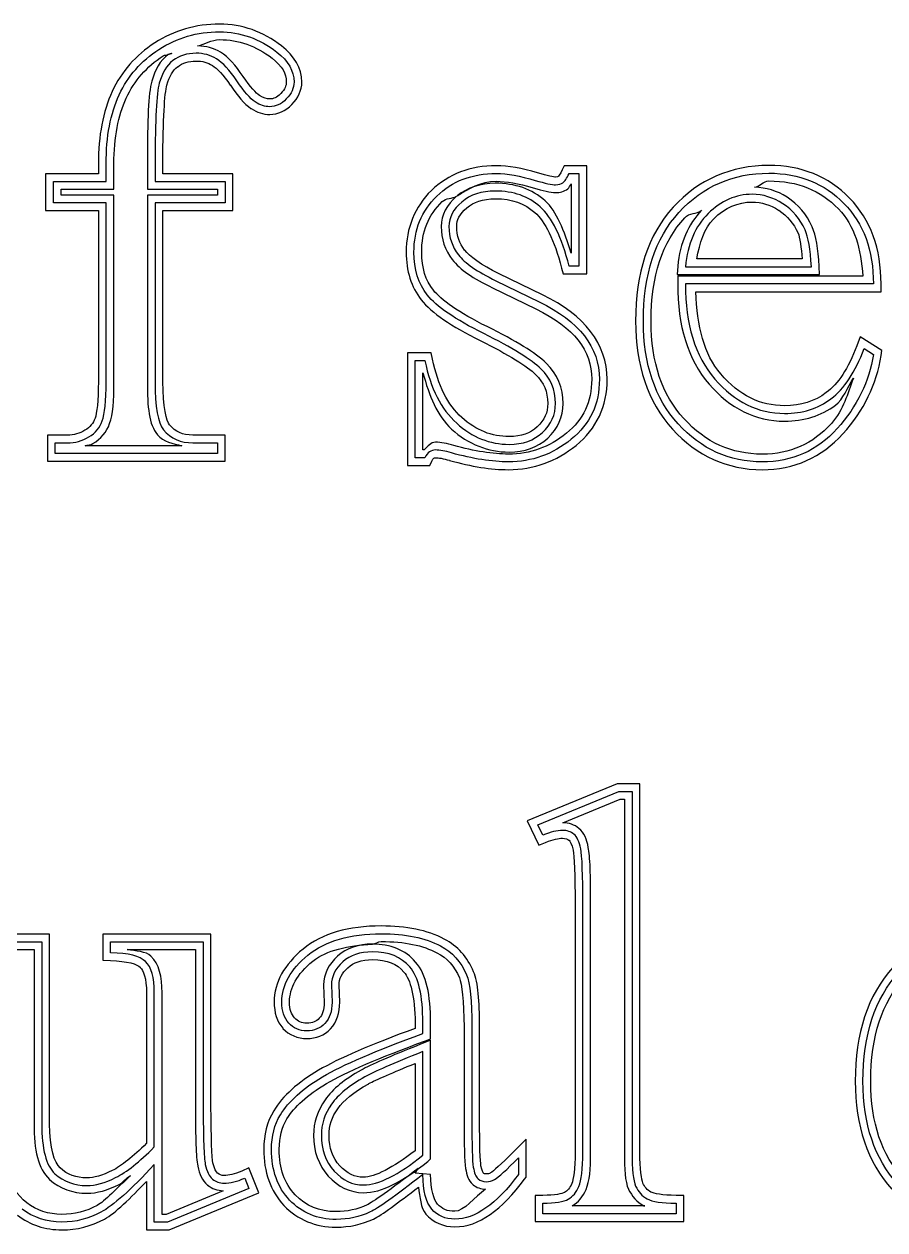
# Model space of a CAD drawing. Extents: x 35 to 204, y 106 to 197.
# Drawn here: x 73.64 to 89.13, y 121.45 to 143.13 of the extents above; entities that cross this region are included whole.
import ezdxf

# ---------------------------------------------------------------- set-up
doc = ezdxf.new("R2010")
doc.units = 0
doc.layers.add('Plast_1', color=7, linetype='CONTINUOUS')

msp = doc.modelspace()

# ---------------------------------------------------------------- linework, layer by layer
at = {"layer": 'Plast_1', "color": 7}
for points in [[(77.154473, 143.13461), (77.154297, 143.13477)], [(76.140624, 142.5625), (76.140624, 142.5645)], [(76.398432, 142.36512), (76.400432, 142.36712), (76.402432, 142.36712)], [(77.347744, 142.03701), (77.347744, 142.03501), (77.349744, 142.03501)], [(77.580028, 142.19137), (77.578028, 142.19337)], [(78.257809, 141.88672), (78.255809, 141.88672), (78.255809, 141.88472)], [(77.716932, 141.61899), (77.718932, 141.61899), (77.722832, 141.61699)], [(78.455254, 141.68925), (78.455254, 141.69125)], [(74.974609, 140.625), (74.974609, 140.44336), (74.023437, 140.44336), (74.023437, 139.78125), (74.974609, 139.78125), (74.974609, 136.70508)], [(75.114183, 136.70522), (75.114183, 139.91983), (74.16368, 139.91983), (74.16368, 140.30431), (75.114181, 140.30431), (75.114181, 140.6247)], [(75.253905, 136.70509), (75.253905, 140.0586), (74.302733, 140.0586), (74.302733, 140.16407), (75.253905, 140.16407), (75.253905, 140.625)], [(75.855463, 140.65624), (75.855463, 140.16405), (77.115228, 140.16405), (77.115228, 140.05858), (75.855463, 140.05858), (75.855463, 139.91991), (75.855463, 136.70507)], [(75.995262, 140.6567), (75.995262, 140.30427), (77.255476, 140.30427), (77.255476, 139.91979), (75.995264, 139.91983)], [(76.134763, 136.70497), (76.134763, 139.78114), (77.394528, 139.78114), (77.394528, 140.44325), (76.134763, 140.44325), (76.134763, 140.65614)], [(82.136763, 140.58762), (82.136719, 140.58789)], [(83.308638, 138.74801), (83.335978, 138.64254), (83.759807, 138.64254), (83.759807, 140.58785), (83.621135, 140.58785), (83.357463, 140.58785), (83.320353, 140.51165)], [(83.444414, 140.4485), (83.62063, 140.44848)], [(83.62063, 140.44848), (83.62063, 138.78244), (83.444414, 138.78244)], [(82.794922, 140.19141), (82.796922, 140.19141)], [(83.480516, 140.26181), (83.480516, 139.01767)], [(75.995264, 139.91983), (75.995264, 136.70522)], [(87.212891, 139.78711), (87.214891, 139.78711)], [(88.289062, 139.8125), (88.289062, 139.8105)], [(81.564544, 139.07023), (81.562544, 139.07023), (81.562544, 139.07223)], [(85.398437, 138.78511), (85.384767, 138.63276), (85.53711, 138.63276), (87.94922, 138.63276), (87.94142, 138.77925)], [(85.537651, 138.77176), (87.801765, 138.77176)], [(87.638717, 138.91211), (85.740279, 138.91211)], [(82.966888, 138.2675), (82.185638, 138.6464)], [(88.726562, 138.60151), (85.398437, 138.60151), (85.398437, 138.46284)], [(81.001953, 138.34961), (81.001953, 138.35161)], [(82.064453, 138.39453), (82.84375, 138.01563)], [(82.12546, 138.52078), (82.905084, 138.14165)], [(88.917803, 138.46204), (85.537651, 138.46204)], [(85.720746, 138.32218), (89.056684, 138.32218), (89.056684, 138.4628)], [(89.056688, 137.17574), (89.070358, 137.26554), (88.681687, 137.51358), (88.621137, 137.35147)], [(88.752266, 137.30329), (88.917803, 137.19649)], [(80.986328, 137.11129), (80.962888, 137.22457), (80.5332, 137.22457), (80.5332, 135.19918), (80.935544, 135.19918), (80.974604, 135.27538)], [(80.849226, 135.33821), (80.673009, 135.33821), (80.673009, 137.08435), (80.849226, 137.08435)], [(80.837884, 135.47852), (80.8125, 135.47852), (80.8125, 136.86133)], [(82.839844, 136.83594), (82.839844, 136.83394)], [(74.914059, 136.05078), (74.914059, 136.04878), (74.914059, 136.04678)], [(75.175775, 135.95114), (75.175775, 135.95314)], [(74.414059, 135.74403), (74.056638, 135.74403), (74.056638, 135.27333), (77.255856, 135.27333), (77.255856, 135.74403), (76.673825, 135.74403)], [(76.037103, 135.75194), (76.037103, 135.74994)], [(85.300781, 135.85352), (85.300781, 135.85152)], [(88.369141, 135.76754), (88.371141, 135.76754)], [(76.67343, 135.6052), (77.116641, 135.6052), (77.116641, 135.41296), (74.19572, 135.41296), (74.19572, 135.6052), (74.414655, 135.6052)], [(76.47851, 135.55267), (74.734369, 135.55267)], [(81.367187, 135.55859), (81.371087, 135.55659)], [(81.28906, 135.29098), (81.29106, 135.28898), (81.29306, 135.28898)], [(84.308594, 129.47656), (82.6875, 128.81055), (82.900391, 128.37305), (83.021484, 128.42185)], [(84.716857, 122.84752), (84.716857, 129.47642), (84.576232, 129.47642), (84.308594, 129.47656)], [(82.969165, 128.55116), (82.878385, 128.73806), (84.336176, 129.33613), (84.57647, 129.33617)], [(84.57647, 129.33617), (84.57647, 122.8482)], [(83.330218, 128.77325), (84.363284, 129.19727)], [(84.363284, 129.19727), (84.437504, 129.19727), (84.437504, 122.84766)], [(83.439453, 128.46085), (83.441453, 128.45885)], [(83.515673, 128.27917), (83.515673, 128.27717)], [(83.550833, 127.29085), (83.550833, 122.84749)], [(83.690051, 122.84814), (83.690051, 127.29093)], [(83.830222, 122.84747), (83.830222, 127.29083)], [(74.095749, 123.36118), (74.095749, 126.77329), (72.101562, 126.77344)], [(72.241318, 126.43657), (72.241318, 126.63415), (73.955424, 126.63415), (73.955424, 123.3608)], [(77, 123.66992), (77, 126.77344), (76.859375, 126.77344), (75.054687, 126.77344), (75.054687, 126.30078), (75.191406, 126.29678)], [(75.194279, 126.43657), (75.194279, 126.63415), (76.860325, 126.63418)], [(76.860325, 126.63418), (76.860325, 123.67054)], [(80.064506, 126.63857), (80.064453, 126.63867)], [(72.806641, 126.49414), (72.828121, 126.49414), (73.816402, 126.49414), (73.816402, 123.36133)], [(75.494141, 126.49414), (76.720703, 126.49414), (76.720703, 123.66992)], [(75.494234, 126.49394), (75.494141, 126.49414)], [(75.726562, 126.17763), (75.726562, 126.17563), (75.728562, 126.17363)], [(79.46295, 126.16802), (79.46495, 126.16802)], [(79.027438, 125.85544), (79.027438, 125.85144), (79.039158, 125.5448)], [(79.167159, 125.85456), (79.177839, 125.54484)], [(79.3165, 125.54493), (79.3165, 125.54693), (79.3067, 125.85552)], [(75.83989, 125.71464), (75.83989, 123.00957)], [(75.979243, 122.94428), (75.979243, 125.71569)], [(77.220801, 122.15801), (76.191504, 121.73223), (76.119234, 121.73223), (76.119234, 122.88653), (76.119234, 122.98613), (76.119234, 125.71464)], [(78.502005, 125.2635), (78.502005, 125.2655)], [(78.949318, 125.2616), (78.947318, 125.2616), (78.947318, 125.2596)], [(80.671981, 125.17583), (80.671981, 125.07623)], [(80.811846, 124.98415), (80.811846, 125.17639)], [(80.859466, 124.85349), (80.951266, 124.88669), (80.951266, 125.17575)], [(78.292969, 125.07813), (78.294969, 125.07813), (78.294969, 125.07613)], [(79.150438, 125.06832), (79.152438, 125.07032)], [(81.55273, 125.10156), (81.55273, 123.44141)], [(81.69293, 125.10163), (81.69293, 123.44092)], [(81.832039, 123.44145), (81.832039, 125.1016)], [(80.951172, 124.86328), (80.759766, 124.78708)], [(80.900391, 122.68552), (80.951171, 122.72852), (80.951171, 122.79492), (80.951172, 124.86328)], [(80.811846, 122.7948), (80.811846, 124.65842)], [(80.671875, 124.44531), (80.671875, 122.87695)], [(79.837891, 124.08203), (79.839891, 124.08203), (79.839891, 124.08403)], [(78.367278, 123.44719), (78.367278, 123.44919)], [(82.642684, 122.36529), (82.670024, 122.40239), (82.670024, 123.08403), (82.433696, 122.84575)], [(82.531295, 122.74676), (82.531295, 122.44772)], [(74.285202, 122.56621), (74.285202, 122.56821)], [(75.839932, 122.32031), (75.839932, 121.45313), (76.248135, 121.45313), (77.863369, 122.12109), (77.683682, 122.56836), (77.552822, 122.51176)], [(77.60791, 122.38361), (77.68267, 122.19671), (76.219539, 121.5933), (75.979244, 121.5933), (75.979244, 122.62924)], [(76.761723, 122.60352), (76.761723, 122.59952), (76.761723, 122.59752)], [(80.951264, 122.44911), (80.675873, 122.47451), (80.726653, 122.55851)], [(81.58203, 122.55859), (81.58203, 122.55659)], [(81.857429, 122.60351), (81.857429, 122.60551)], [(74.095699, 122.36133), (74.097699, 122.35933)], [(77.117275, 122.47266), (77.115275, 122.47466)], [(82.029399, 122.47661), (82.027399, 122.47661), (82.025399, 122.47461)], [(84.769587, 122.29474), (84.769587, 122.29674)], [(76.933598, 122.26158), (76.935598, 122.26158), (76.937598, 122.25958)], [(81.710936, 122.26948), (81.712936, 122.26748), (81.714936, 122.26548)], [(82.968806, 122.07403), (82.830134, 122.07403), (82.830134, 121.60333), (85.505915, 121.60333), (85.505915, 122.07403), (85.367243, 122.07403)], [(84.511724, 122.18359), (84.513724, 122.18159)], [(85.366776, 121.93503), (85.366776, 121.7428), (82.969164, 121.7428), (82.969164, 121.93503)], [(84.808739, 121.88262), (83.496239, 121.88262)], [(84.779349, 121.88862), (84.781349, 121.88862), (84.783349, 121.88662)]]:
    msp.add_lwpolyline(points, dxfattribs=at)
for points in [[(77.1542, 142.85548)], [(76.296874, 142.6094)], [(87.039105, 140.59366)], [(82.136766, 140.30868)], [(87.039076, 140.3144)], [(81.419922, 140.04111)], [(86.738326, 139.93555)], [(85.537651, 138.77176)], [(80.064461, 126.91801)], [(80.671922, 124.44536)], [(80.811846, 122.7948)], [(80.81185, 122.44772)]]:
    msp.add_lwpolyline(points, close=True, dxfattribs=at)
for points in [[(77.154297, 143.13477), (76.727747, 143.13477), (76.33435, 143.02125), (75.988281, 142.79688)], [(78.269707, 142.74203), (77.935192, 143.00051), (77.558379, 143.13461), (77.154473, 143.13461)], [(76.064682, 142.68056), (76.388635, 142.890593), (76.751748, 142.99561), (77.15402, 142.99561)], [(77.15402, 142.99561), (77.527813, 142.99561), (77.871346, 142.874573), (78.18462, 142.6325)], [(75.988281, 142.79688), (75.647439, 142.57722), (75.389987, 142.28316), (75.222656, 141.92188)], [(75.349137, 141.86355), (75.505774, 142.201743), (75.744289, 142.47408), (76.064682, 142.68056)], [(76.759669, 142.7422), (76.894087, 142.7717), (77.00708, 142.85548), (77.1542, 142.85548)], [(77.173731, 142.62892), (77.049923, 142.70482), (76.907408, 142.73741), (76.759669, 142.7422)], [(77.154297, 142.85547), (77.497975, 142.85547), (77.807577, 142.74714), (78.099609, 142.52148)], [(78.634942, 142.09359), (78.634942, 142.3411), (78.498324, 142.56465), (78.269707, 142.74203)], [(75.476561, 141.80469), (75.622504, 142.11979), (75.840681, 142.3692), (76.140624, 142.5625)], [(76.230465, 142.58788), (76.086816, 142.47925), (75.990655, 142.31211), (75.935543, 142.10741)], [(76.315657, 142.4776), (76.20174, 142.39216), (76.119861, 142.256883), (76.070022, 142.07177)], [(76.140624, 142.5645), (76.167884, 142.5822), (76.204634, 142.5735), (76.232424, 142.5899)], [(76.296875, 142.60938), (76.277255, 142.59688), (76.248925, 142.60238), (76.230465, 142.58788)], [(76.232424, 142.5899), (76.252074, 142.6013), (76.276954, 142.5989), (76.296874, 142.6094)], [(76.732169, 142.6111), (76.568412, 142.6111), (76.429575, 142.5666), (76.315657, 142.4776)], [(76.402432, 142.36712), (76.490792, 142.43612), (76.594026, 142.47063), (76.73251, 142.47063)], [(77.100621, 142.50964), (76.990264, 142.57728), (76.867446, 142.6111), (76.732169, 142.6111)], [(76.73251, 142.47063), (76.844537, 142.47063), (76.938727, 142.44493), (77.027432, 142.39053)], [(77.463734, 142.11449), (77.332017, 142.310283), (77.210979, 142.442), (77.100621, 142.50964)], [(77.578028, 142.19337), (77.441117, 142.39647), (77.313488, 142.54326), (77.173731, 142.62892)], [(78.099609, 142.52148), (78.283942, 142.37846), (78.355469, 142.24494), (78.355469, 142.09375)], [(78.18462, 142.6325), (78.391095, 142.4723), (78.494333, 142.292523), (78.494333, 142.09317)], [(76.205073, 142.03505), (76.249373, 142.1996), (76.31539, 142.30284), (76.398432, 142.36512)], [(77.027432, 142.39053), (77.107742, 142.34133), (77.221946, 142.224), (77.347744, 142.03701)], [(75.935543, 142.10741), (75.872723, 141.87752), (75.855463, 141.42008), (75.855463, 140.65624)], [(76.070022, 142.07177), (76.020182, 141.890217), (75.995262, 141.418527), (75.995262, 140.6567)], [(76.134763, 140.65614), (76.134763, 141.41492), (76.168423, 141.90153), (76.205073, 142.03505)], [(77.349744, 142.03501), (77.485883, 141.83633), (77.59762, 141.70014), (77.716932, 141.61899)], [(77.794807, 141.73536), (77.705809, 141.795893), (77.595451, 141.92227), (77.463734, 142.11449)], [(77.872997, 141.85152), (77.814667, 141.89122), (77.706318, 142.00757), (77.580028, 142.19137)], [(78.355469, 142.09375), (78.355469, 142.02795), (78.330529, 141.96306), (78.257809, 141.88672)], [(78.494333, 142.09317), (78.494333, 141.98637), (78.448054, 141.884913), (78.355496, 141.7888)], [(78.455254, 141.69125), (78.56572, 141.80596), (78.634942, 141.94649), (78.634942, 142.09359)], [(75.222656, 141.92188), (75.055272, 141.56048), (74.974609, 141.12764), (74.974609, 140.625)], [(75.114181, 140.6247), (75.114181, 141.112407), (75.1925, 141.525357), (75.349137, 141.86355)], [(75.253905, 140.625), (75.253905, 141.09777), (75.330675, 141.4897), (75.476561, 141.80469)], [(78.056591, 141.78902), (78.008571, 141.78902), (77.946661, 141.80742), (77.872997, 141.85152)], [(78.255809, 141.88472), (78.183379, 141.81312), (78.122312, 141.78902), (78.056591, 141.78902)], [(77.722832, 141.61699), (77.831026, 141.55039), (77.942605, 141.50957), (78.056817, 141.50957)], [(78.056462, 141.64996), (77.974584, 141.64996), (77.887366, 141.678427), (77.794807, 141.73536)], [(78.355496, 141.7888), (78.262938, 141.69624), (78.16326, 141.64996), (78.056462, 141.64996)], [(78.056817, 141.50957), (78.203915, 141.50957), (78.343727, 141.57777), (78.455254, 141.68925)], [(82.136719, 140.58789), (81.670116, 140.58789), (81.268768, 140.43871), (80.964844, 140.14258)], [(82.875044, 140.45871), (82.592361, 140.54311), (82.348803, 140.58762), (82.136763, 140.58762)], [(83.320353, 140.51165), (83.281443, 140.43385), (83.240953, 140.38848), (83.246133, 140.39251)], [(87.039062, 140.59375), (86.357431, 140.59375), (85.770699, 140.33934), (85.316406, 139.84375)], [(88.488324, 140.00577), (88.110714, 140.39482), (87.618132, 140.59366), (87.039105, 140.59366)], [(81.062822, 140.04265), (81.340496, 140.313203), (81.698269, 140.44848), (82.13614, 140.44848)], [(81.431688, 140.04501), (81.640557, 140.17236), (81.841371, 140.30868), (82.136766, 140.30868)], [(82.13614, 140.44848), (82.328376, 140.44848), (82.561551, 140.407543), (82.835666, 140.32567)], [(82.136719, 140.30859), (82.30915, 140.30859), (82.529376, 140.27069), (82.794922, 140.19141)], [(82.835666, 140.32567), (83.017222, 140.27227), (83.13826, 140.24557), (83.198779, 140.24557)], [(83.199263, 140.38451), (83.179773, 140.38451), (83.052574, 140.40651), (82.875044, 140.45871)], [(83.198779, 140.24557), (83.255739, 140.24557), (83.300238, 140.258037), (83.332276, 140.28297)], [(83.246133, 140.39251), (83.245717, 140.39218), (83.235863, 140.38451), (83.199263, 140.38451)], [(83.332276, 140.28297), (83.364316, 140.307903), (83.401695, 140.36308), (83.444414, 140.4485)], [(85.420173, 139.74896), (85.850924, 140.218867), (86.390254, 140.45382), (87.038161, 140.45382)], [(86.781264, 140.20112), (86.879064, 140.21372), (86.934456, 140.3144), (87.039076, 140.3144)], [(87.038161, 140.45382), (87.58639, 140.45382), (88.03672, 140.272263), (88.389153, 139.90915)], [(87.039062, 140.31445), (87.556492, 140.31445), (87.961808, 140.14967), (88.289062, 139.8125)], [(80.964844, 140.14258), (80.666128, 139.84774), (80.511719, 139.46716), (80.511719, 139.0332)], [(82.115281, 140.27353), (81.846121, 140.27353), (81.611982, 140.19583), (81.431688, 140.04501)], [(82.11478, 140.13343), (81.865585, 140.13343), (81.664449, 140.06757), (81.511372, 139.93585)], [(82.921104, 139.85041), (82.711068, 140.03909), (82.442293, 140.13343), (82.11478, 140.13343)], [(83.013719, 139.95517), (82.776867, 140.16794), (82.469583, 140.27353), (82.115281, 140.27353)], [(82.796922, 140.19141), (82.982503, 140.13681), (83.097717, 140.10551), (83.199266, 140.10551)], [(83.199266, 140.10551), (83.276576, 140.10551), (83.354356, 140.12431), (83.418016, 140.17391)], [(83.418016, 140.17391), (83.446676, 140.19621), (83.460256, 140.23421), (83.480516, 140.26181)], [(86.739127, 140.07469), (86.443653, 140.07469), (86.178438, 139.958993), (85.943483, 139.7276)], [(87.289136, 139.90381), (87.114699, 140.01773), (86.931363, 140.07469), (86.739127, 140.07469)], [(87.365248, 140.02143), (87.184507, 140.13947), (86.984958, 140.1926), (86.781264, 140.20112)], [(80.65165, 139.03341), (80.65165, 139.435683), (80.788707, 139.772097), (81.062822, 140.04265)], [(80.791016, 139.03325), (80.791016, 139.40384), (80.910643, 139.69714), (81.160156, 139.94341)], [(81.419922, 140.04102), (81.24565, 139.89106), (81.142578, 139.70268), (81.142578, 139.49805)], [(81.160156, 139.94341), (81.227076, 140.00861), (81.343374, 139.99331), (81.419922, 140.04111)], [(81.511372, 139.93585), (81.358295, 139.804137), (81.281757, 139.65818), (81.281757, 139.49798)], [(81.601606, 139.83004), (81.726315, 139.93735), (81.890663, 139.9941), (82.115278, 139.9941)], [(82.115278, 139.9941), (82.416003, 139.9941), (82.644949, 139.9106), (82.828169, 139.74605)], [(83.444414, 138.78244), (83.309137, 139.305747), (83.1347, 139.661737), (82.921104, 139.85041)], [(83.480516, 139.01767), (83.354323, 139.41389), (83.22009, 139.77288), (83.013719, 139.95517)], [(86.041061, 139.62891), (86.255186, 139.83979), (86.479268, 139.93555), (86.738326, 139.93555)], [(86.738281, 139.93555), (86.902961, 139.93555), (87.058097, 139.88825), (87.212891, 139.78711)], [(87.689628, 139.4339), (87.600629, 139.63326), (87.467132, 139.789897), (87.289136, 139.90381)], [(87.81642, 139.49018), (87.71734, 139.71212), (87.565474, 139.89329), (87.365248, 140.02143)], [(88.389153, 139.90915), (88.741586, 139.549597), (88.917803, 139.067227), (88.917803, 138.46204)], [(89.056684, 138.4628), (89.056684, 139.09507), (88.868145, 139.61828), (88.488324, 140.00577)], [(81.421919, 139.49801), (81.421919, 139.61377), (81.469729, 139.71656), (81.601606, 139.83004)], [(82.828169, 139.74605), (83.004755, 139.59007), (83.176796, 139.25802), (83.308638, 138.74801)], [(85.316406, 139.84375), (84.861151, 139.34676), (84.640625, 138.65525), (84.640625, 137.79492)], [(84.779386, 137.79456), (84.779386, 138.63114), (84.992982, 139.282607), (85.420173, 139.74896)], [(84.917969, 137.79487), (84.917969, 138.60771), (85.124311, 139.21853), (85.523437, 139.65425)], [(85.828125, 139.78706), (85.587623, 139.53502), (85.438278, 139.20161), (85.398437, 138.78511)], [(85.523437, 139.65425), (85.605307, 139.74355), (85.738981, 139.71615), (85.828125, 139.78706)], [(85.943483, 139.7276), (85.712088, 139.49976), (85.57681, 139.181147), (85.537651, 138.77176)], [(87.214891, 139.78711), (87.370657, 139.68741), (87.483628, 139.55373), (87.562547, 139.37695)], [(88.289062, 139.8105), (88.580619, 139.51305), (88.696325, 139.09477), (88.726562, 138.60151)], [(81.142578, 139.49805), (81.142578, 139.27301), (81.209078, 139.06724), (81.341797, 138.90039)], [(81.281757, 139.49798), (81.281757, 139.298627), (81.338716, 139.12775), (81.452634, 138.98535)], [(81.562544, 139.07223), (81.468464, 139.18983), (81.421919, 139.32523), (81.421919, 139.49801)], [(85.740279, 138.91211), (85.795739, 139.20014), (85.872818, 139.46325), (86.041061, 139.62891)], [(87.801765, 138.77176), (87.783965, 139.085033), (87.746586, 139.305747), (87.689628, 139.4339)], [(87.94142, 138.77925), (87.9232, 139.09986), (87.88832, 139.32841), (87.81642, 139.49018)], [(87.562547, 139.37695), (87.594397, 139.30525), (87.617897, 139.10882), (87.638717, 138.91211)], [(80.511719, 139.0332), (80.511719, 138.69944), (80.601619, 138.40774), (80.783203, 138.17773)], [(80.891945, 138.26447), (80.731748, 138.467383), (80.65165, 138.723697), (80.65165, 139.03341)], [(81.001953, 138.35161), (80.863146, 138.52743), (80.791016, 138.74759), (80.791016, 139.03325)], [(81.452634, 138.98535), (81.562991, 138.839397), (81.787267, 138.68454), (82.12546, 138.52078)], [(82.185638, 138.6464), (81.856719, 138.80567), (81.648693, 138.95894), (81.564544, 139.07023)], [(81.341797, 138.90039), (81.478362, 138.71978), (81.716986, 138.56278), (82.064453, 138.39453)], [(81.96875, 137.69531), (81.460776, 137.94755), (81.134804, 138.17838), (81.001953, 138.34961)], [(85.398437, 138.46284), (85.394837, 137.71369), (85.578418, 137.10581), (85.960937, 136.66206)], [(85.537651, 138.46204), (85.534118, 137.735813), (85.710334, 137.166227), (86.0663, 136.75328)], [(80.783203, 138.17773), (80.971037, 137.93656), (81.320448, 137.70516), (81.84375, 137.44531)], [(81.906525, 137.57028), (81.390335, 137.826593), (81.052142, 138.05799), (80.891945, 138.26447)], [(82.905084, 138.14165), (83.62775, 137.789217), (83.989083, 137.324647), (83.989083, 136.74794)], [(84.128997, 136.74797), (84.128997, 137.38294), (83.716498, 137.90192), (82.966888, 138.2675)], [(86.171918, 136.84366), (85.870787, 137.19299), (85.744575, 137.70606), (85.720746, 138.32218)], [(82.84375, 138.01563), (83.53947, 137.67633), (83.849609, 137.26648), (83.849609, 136.74805)], [(83.033203, 137.03516), (82.837451, 137.22649), (82.489586, 137.43669), (81.96875, 137.69531)], [(84.640625, 137.79492), (84.640625, 136.99734), (84.85812, 136.34158), (85.300781, 135.85352)], [(85.404153, 135.94695), (84.987642, 136.406183), (84.779386, 137.022053), (84.779386, 137.79456)], [(85.507812, 136.04097), (85.117452, 136.47137), (84.917969, 137.04744), (84.917969, 137.79487)], [(82.937124, 136.93483), (82.766247, 137.10215), (82.422714, 137.313967), (81.906525, 137.57028)], [(81.84375, 137.44531), (82.354601, 137.19165), (82.693697, 136.97904), (82.839844, 136.83594)], [(88.621137, 137.35147), (88.466696, 136.93963), (88.277998, 136.66268), (88.070355, 136.50772)], [(88.154198, 136.3955), (88.392713, 136.5735), (88.592069, 136.876097), (88.752266, 137.30329)], [(80.849226, 137.08435), (80.948904, 136.585963), (81.13936, 136.21039), (81.420594, 135.95763)], [(81.513672, 136.06051), (81.260247, 136.28827), (81.081947, 136.6332), (80.986328, 137.11129)], [(83.337891, 136.31445), (83.337891, 136.59311), (83.232252, 136.84424), (83.033203, 137.03516)], [(88.917803, 137.19649), (88.843044, 136.708777), (88.625889, 136.263783), (88.266336, 135.86151)], [(88.371141, 135.76754), (88.746159, 136.18711), (88.977725, 136.6606), (89.056688, 137.17574)], [(80.8125, 136.86133), (80.926341, 136.45762), (81.069224, 136.0862), (81.328125, 135.85352)], [(82.839844, 136.83394), (82.989668, 136.69024), (83.058594, 136.52702), (83.058594, 136.31441)], [(83.198779, 136.31541), (83.198779, 136.561043), (83.111561, 136.767517), (82.937124, 136.93483)], [(87.320355, 136.27335), (86.879721, 136.27335), (86.50764, 136.45422), (86.171918, 136.84366)], [(74.974609, 136.70508), (74.974609, 136.36237), (74.944379, 136.13006), (74.914059, 136.05078)], [(75.044763, 136.00035), (75.091043, 136.12139), (75.114183, 136.356347), (75.114183, 136.70522)], [(75.175775, 135.95314), (75.237625, 136.1159), (75.253905, 136.35096), (75.253905, 136.70509)], [(75.855463, 136.70507), (75.855463, 136.23922), (75.882813, 135.93929), (76.037103, 135.75194)], [(75.995264, 136.70522), (75.995264, 136.249547), (76.045103, 135.961193), (76.144781, 135.84016)], [(76.25195, 135.92958), (76.20689, 135.98428), (76.134763, 136.25947), (76.134763, 136.70497)], [(83.849609, 136.74805), (83.849609, 136.33839), (83.704038, 136.02821), (83.394531, 135.77734)], [(83.989083, 136.74794), (83.989083, 136.302947), (83.819986, 135.943393), (83.481793, 135.66928)], [(83.570403, 135.56047), (83.937283, 135.85783), (84.128997, 136.26763), (84.128997, 136.74797)], [(85.960937, 136.66206), (86.3372, 136.22559), (86.799767, 135.99409), (87.320312, 135.99409)], [(86.0663, 136.75328), (86.422293, 136.340327), (86.840584, 136.13385), (87.321175, 136.13385)], [(88.558594, 136.76558), (88.451725, 136.48858), (88.383155, 136.20234), (88.162109, 135.95503)], [(88.238281, 136.28315), (88.372161, 136.38305), (88.452189, 136.60471), (88.558594, 136.76558)], [(88.070355, 136.50772), (87.859768, 136.35138), (87.615432, 136.27335), (87.320355, 136.27335)], [(87.321175, 136.13385), (87.641568, 136.13385), (87.919243, 136.221067), (88.154198, 136.3955)], [(83.058594, 136.31441), (83.058594, 136.14739), (83.002184, 136.01846), (82.869141, 135.89449)], [(82.963823, 135.7921), (83.12046, 135.938053), (83.198779, 136.11249), (83.198779, 136.31541)], [(83.058594, 135.68945), (83.238821, 135.85739), (83.337891, 136.07564), (83.337891, 136.31445)], [(87.320312, 135.99409), (87.666022, 135.99409), (87.978959, 136.09059), (88.238281, 136.28315)], [(74.914059, 136.04678), (74.881839, 135.95548), (74.826339, 135.88886), (74.732419, 135.83193)], [(74.804468, 135.712), (74.921945, 135.7832), (75.002044, 135.879317), (75.044763, 136.00035)], [(74.876947, 135.59177), (75.017526, 135.67697), (75.122393, 135.80101), (75.175775, 135.95114)], [(81.420594, 135.95763), (81.701829, 135.704877), (82.016882, 135.5785), (82.365755, 135.5785)], [(82.365234, 135.71871), (82.050051, 135.71871), (81.773577, 135.82692), (81.513672, 136.06051)], [(86.915343, 135.26345), (86.327955, 135.26345), (85.824225, 135.491283), (85.404153, 135.94695)], [(86.916016, 135.40229), (86.365334, 135.40229), (85.905604, 135.61014), (85.507812, 136.04097)], [(88.162109, 135.95503), (87.825865, 135.58217), (87.422862, 135.40229), (86.916016, 135.40229)], [(74.732419, 135.83193), (74.636309, 135.77363), (74.533206, 135.74403), (74.414059, 135.74403)], [(76.037103, 135.74994), (76.145503, 135.62103), (76.317422, 135.59392), (76.47851, 135.55267)], [(76.144781, 135.84016), (76.276498, 135.68352), (76.452715, 135.6052), (76.67343, 135.6052)], [(76.673825, 135.74403), (76.486111, 135.74403), (76.358965, 135.80233), (76.25195, 135.92958)], [(81.328125, 135.85352), (81.630689, 135.58159), (81.982673, 135.43945), (82.365234, 135.43945)], [(83.394531, 135.77734), (83.081903, 135.52458), (82.741775, 135.40234), (82.355469, 135.40234)], [(82.869141, 135.89449), (82.743309, 135.77744), (82.583912, 135.71871), (82.365234, 135.71871)], [(82.365755, 135.5785), (82.61139, 135.5785), (82.810746, 135.6497), (82.963823, 135.7921)], [(85.300781, 135.85152), (85.742816, 135.37203), (86.292556, 135.12301), (86.916016, 135.12301)], [(88.266336, 135.86151), (87.906783, 135.462803), (87.456452, 135.26345), (86.915343, 135.26345)], [(86.916016, 135.12301), (87.491387, 135.12301), (87.98628, 135.34299), (88.369141, 135.76754)], [(74.414655, 135.6052), (74.557052, 135.6052), (74.68699, 135.6408), (74.804468, 135.712)], [(74.734369, 135.55267), (74.780379, 135.57067), (74.834189, 135.56577), (74.876947, 135.59177)], [(81.041009, 135.61719), (80.954799, 135.61719), (80.900929, 135.53839), (80.837884, 135.47852)], [(81.371087, 135.55659), (81.24575, 135.59459), (81.13791, 135.61719), (81.041009, 135.61719)], [(82.355469, 135.40234), (82.073041, 135.40234), (81.742674, 135.45434), (81.367187, 135.55859)], [(83.481793, 135.66928), (83.14716, 135.398727), (82.771587, 135.26345), (82.355076, 135.26345)], [(82.35556, 135.12297), (82.802276, 135.12297), (83.213766, 135.27212), (83.570403, 135.56047)], [(82.365234, 135.43945), (82.637826, 135.43945), (82.878272, 135.52175), (83.058594, 135.68945)], [(81.041462, 135.47704), (80.959583, 135.47704), (80.895505, 135.430763), (80.849226, 135.33821)], [(80.974604, 135.27538), (81.006164, 135.33848), (81.011694, 135.33788), (81.041014, 135.33788)], [(81.041014, 135.33788), (81.093634, 135.33788), (81.179443, 135.32418), (81.28906, 135.29098)], [(81.329816, 135.42364), (81.212339, 135.45924), (81.116221, 135.47704), (81.041462, 135.47704)], [(82.355076, 135.26345), (82.056042, 135.26345), (81.714289, 135.316847), (81.329816, 135.42364)], [(81.29306, 135.28898), (81.686518, 135.17969), (82.03992, 135.12297), (82.35556, 135.12297)], [(83.321598, 128.63656), (83.22904, 128.63656), (83.111562, 128.608093), (82.969165, 128.55116)], [(83.529854, 128.56716), (83.476454, 128.613427), (83.407035, 128.63656), (83.321598, 128.63656)], [(83.619281, 128.67169), (83.540291, 128.73949), (83.43723, 128.77159), (83.330218, 128.77325)], [(83.789202, 128.33184), (83.761402, 128.47481), (83.715122, 128.59197), (83.619281, 128.67169)], [(83.021484, 128.42185), (83.154207, 128.47495), (83.25831, 128.49605), (83.322266, 128.49605)], [(83.322266, 128.49605), (83.382526, 128.49605), (83.413886, 128.48305), (83.439453, 128.46085)], [(83.441453, 128.45885), (83.457233, 128.44605), (83.493953, 128.39085), (83.515673, 128.27917)], [(83.652671, 128.30551), (83.627751, 128.433663), (83.586812, 128.52088), (83.529854, 128.56716)], [(83.515673, 128.27717), (83.532823, 128.19137), (83.550833, 127.84053), (83.550833, 127.29085)], [(83.690051, 127.29093), (83.690051, 127.842717), (83.677591, 128.18091), (83.652671, 128.30551)], [(83.830222, 127.29083), (83.830222, 127.84471), (83.821922, 128.16841), (83.789202, 128.33184)], [(80.064453, 126.91797), (79.477369, 126.91797), (79.001393, 126.78434), (78.65625, 126.50195)], [(81.197274, 126.68363), (80.893085, 126.84353), (80.514399, 126.91801), (80.064461, 126.91801)], [(78.745307, 126.39389), (79.058581, 126.650203), (79.498232, 126.77836), (80.064261, 126.77836)], [(79.90435, 126.59167), (79.97064, 126.59567), (79.99347, 126.63857), (80.064506, 126.63857)], [(80.064261, 126.77836), (80.498572, 126.77836), (80.854565, 126.70538), (81.132239, 126.55942)], [(80.064453, 126.63867), (80.483137, 126.63867), (80.815247, 126.56757), (81.066406, 126.43555)], [(81.724617, 126.09574), (81.614248, 126.3559), (81.435353, 126.55855), (81.197274, 126.68363)], [(75.824386, 126.27638), (75.724708, 126.376053), (75.514672, 126.42945), (75.194279, 126.43657)], [(75.920015, 126.3748), (75.830735, 126.4629), (75.645635, 126.4656), (75.494234, 126.49394)], [(78.65625, 126.50195), (78.32191, 126.2284), (78.136719, 125.90452), (78.136719, 125.55078)], [(78.834037, 126.28503), (79.078762, 126.48525), (79.462053, 126.56407), (79.90435, 126.59167)], [(79.904391, 126.59177), (79.655953, 126.59177), (79.438028, 126.52157), (79.277438, 126.37497)], [(79.904064, 126.45262), (79.679789, 126.45262), (79.501792, 126.392103), (79.370075, 126.27107)], [(80.576891, 126.18029), (80.423814, 126.361843), (80.199538, 126.45262), (79.904064, 126.45262)], [(80.681735, 126.2695), (80.50014, 126.48395), (80.227743, 126.59177), (79.904391, 126.59177)], [(81.066406, 126.43555), (81.248398, 126.33995), (81.379763, 126.19609), (81.46875, 125.98633)], [(81.132239, 126.55942), (81.342275, 126.449067), (81.497132, 126.27641), (81.59681, 126.04145)], [(75.191406, 126.29678), (75.497665, 126.28978), (75.678555, 126.22568), (75.726562, 126.17763)], [(75.979243, 125.71569), (75.979243, 125.993363), (75.927624, 126.18026), (75.824386, 126.27638)], [(76.119234, 125.71464), (76.119234, 126.00801), (76.070334, 126.23289), (75.920015, 126.3748)], [(78.275397, 125.55018), (78.275397, 125.856333), (78.432034, 126.13757), (78.745307, 126.39389)], [(78.414115, 125.55065), (78.414115, 125.80922), (78.541832, 126.04594), (78.834037, 126.28503)], [(79.277438, 126.37497), (79.119877, 126.23399), (79.027438, 126.05223), (79.027438, 125.85544)], [(79.370075, 126.27107), (79.234798, 126.15003), (79.167159, 126.011193), (79.167159, 125.85456)], [(79.46495, 126.16802), (79.567621, 126.26232), (79.705222, 126.31255), (79.904403, 126.31255)], [(79.904403, 126.31255), (80.171305, 126.31255), (80.346244, 126.23765), (80.470809, 126.08989)], [(80.951266, 125.17575), (80.951266, 125.67755), (80.877976, 126.0411), (80.681735, 126.2695)], [(75.728562, 126.17363), (75.782762, 126.12313), (75.83989, 125.97503), (75.83989, 125.71464)], [(79.3067, 125.85552), (79.3067, 125.97199), (79.34996, 126.06692), (79.46295, 126.16802)], [(80.470809, 126.08989), (80.587087, 125.95512), (80.671981, 125.64861), (80.671981, 125.17583)], [(80.811846, 125.17639), (80.811846, 125.664103), (80.733528, 125.998737), (80.576891, 126.18029)], [(81.46875, 125.98633), (81.51293, 125.87984), (81.55273, 125.56772), (81.55273, 125.10156)], [(81.59681, 126.04145), (81.66089, 125.888377), (81.69293, 125.575103), (81.69293, 125.10163)], [(81.832039, 125.1016), (81.832039, 125.58137), (81.808479, 125.89541), (81.724617, 126.09574)], [(89.269531, 126.17383), (88.814275, 125.67684), (88.591797, 124.98533), (88.591797, 124.125)], [(88.730909, 124.12443), (88.730909, 124.961017), (88.944505, 125.612483), (89.371696, 126.07883)], [(88.871094, 124.12495), (88.871094, 124.93779), (89.075483, 125.54862), (89.474609, 125.98433)], [(78.136719, 125.55078), (78.136719, 125.36682), (78.184629, 125.2006), (78.292969, 125.07813)], [(78.398214, 125.17105), (78.316336, 125.26361), (78.275397, 125.389987), (78.275397, 125.55018)], [(78.502005, 125.2655), (78.447215, 125.3281), (78.414115, 125.41507), (78.414115, 125.55065)], [(79.039158, 125.5448), (79.039158, 125.40531), (79.005148, 125.31976), (78.949318, 125.2616)], [(79.177839, 125.54484), (79.177839, 125.381087), (79.13512, 125.25471), (79.049681, 125.16571)], [(79.152438, 125.07032), (79.266292, 125.19004), (79.3165, 125.35784), (79.3165, 125.54493)], [(78.723948, 125.03221), (78.592231, 125.03221), (78.483653, 125.07849), (78.398214, 125.17105)], [(78.724661, 125.1717), (78.626661, 125.1717), (78.562608, 125.1987), (78.502005, 125.2635)], [(79.049681, 125.16571), (78.967803, 125.07671), (78.859225, 125.03221), (78.723948, 125.03221)], [(78.947318, 125.2596), (78.891358, 125.1988), (78.829346, 125.1717), (78.724661, 125.1717)], [(78.294969, 125.07613), (78.404642, 124.95732), (78.560263, 124.89254), (78.724656, 124.89254)], [(78.724656, 124.89254), (78.889612, 124.89254), (79.042723, 124.95244), (79.150438, 125.06832)], [(80.671981, 125.07623), (79.89303, 124.78859), (79.295228, 124.53579), (78.935653, 124.32428)], [(79.006962, 124.20453), (79.370075, 124.418123), (79.971703, 124.677997), (80.811846, 124.98415)], [(79.078216, 124.08395), (79.425908, 124.28848), (80.023054, 124.54869), (80.859466, 124.85349)], [(80.759766, 124.78708), (80.220359, 124.57275), (79.875728, 124.42532), (79.701172, 124.32614)], [(80.811846, 124.65842), (80.274297, 124.444827), (79.927204, 124.29353), (79.770567, 124.20453)], [(78.935653, 124.32428), (78.563331, 124.1031), (78.291755, 123.86373), (78.129012, 123.59381)], [(79.701172, 124.32614), (79.409325, 124.1634), (79.191358, 123.98864), (79.052734, 123.79294)], [(79.839891, 124.08403), (79.95263, 124.14813), (80.293938, 124.29078), (80.671922, 124.44536)], [(78.248697, 123.52102), (78.394654, 123.7631), (78.647409, 123.990937), (79.006962, 124.20453)], [(78.367278, 123.44919), (78.49645, 123.66343), (78.731433, 123.87795), (79.078216, 124.08395)], [(79.770567, 124.20453), (79.489332, 124.04789), (79.288196, 123.884133), (79.167159, 123.71326)], [(79.28125, 123.63281), (79.384452, 123.77851), (79.568062, 123.93174), (79.837891, 124.08203)], [(88.591797, 124.125), (88.591797, 123.32742), (88.809292, 122.67165), (89.251953, 122.18359)], [(89.355676, 122.27683), (88.939165, 122.736057), (88.730909, 123.351923), (88.730909, 124.12443)], [(89.458984, 122.37104), (89.068624, 122.80144), (88.871094, 123.37752), (88.871094, 124.12495)], [(76.720703, 123.66992), (76.720703, 123.10185), (76.729503, 122.76945), (76.761723, 122.60352)], [(76.860325, 123.67054), (76.860325, 123.104513), (76.872785, 122.75742), (76.897705, 122.62926)], [(77.035195, 122.6563), (77.017581, 122.74664), (77, 123.10594), (77, 123.66992)], [(78.129012, 123.59381), (78.00743, 123.39523), (77.949325, 123.16174), (77.949325, 122.9024)], [(79.052734, 123.79294), (78.916643, 123.60081), (78.845703, 123.38296), (78.845703, 123.15231)], [(79.167159, 123.71326), (79.046122, 123.54238), (78.985603, 123.355483), (78.985603, 123.15257)], [(79.125, 123.15234), (79.125, 123.32752), (79.17527, 123.48319), (79.28125, 123.63281)], [(78.088501, 122.9016), (78.088501, 123.140113), (78.1419, 123.346587), (78.248697, 123.52102)], [(78.228607, 122.90226), (78.228607, 123.11996), (78.275267, 123.2969), (78.367278, 123.44719)], [(81.55273, 123.44141), (81.55273, 122.97329), (81.55883, 122.69787), (81.58203, 122.55859)], [(81.69293, 123.44092), (81.69293, 122.974573), (81.70183, 122.688), (81.71963, 122.5812)], [(81.857429, 122.60551), (81.845069, 122.68071), (81.832039, 122.97796), (81.832039, 123.44145)], [(73.816402, 123.36133), (73.816402, 122.88967), (73.884262, 122.55355), (74.095699, 122.36133)], [(73.955424, 123.3608), (73.955424, 122.905127), (74.033742, 122.60609), (74.190379, 122.46369)], [(74.285202, 122.56821), (74.183671, 122.66131), (74.095749, 122.92251), (74.095749, 123.36118)], [(78.845703, 123.15231), (78.845703, 122.86823), (78.935123, 122.61464), (79.111328, 122.41794)], [(78.985603, 123.15257), (78.985603, 122.896257), (79.062141, 122.68266), (79.215218, 122.51178)], [(79.318359, 122.60547), (79.188412, 122.75053), (79.125, 122.9238), (79.125, 123.15234)], [(75.83989, 123.00957), (75.599854, 122.77246), (75.383752, 122.59839), (75.222702, 122.51933)], [(75.285057, 122.39428), (75.480853, 122.490393), (75.712248, 122.673727), (75.979243, 122.94428)], [(77.949325, 122.9024), (77.949325, 122.49829), (78.069558, 122.15163), (78.312606, 121.89264)], [(78.414234, 121.98847), (78.197079, 122.21987), (78.088501, 122.524247), (78.088501, 122.9016)], [(78.515716, 122.0839), (78.324454, 122.28771), (78.228607, 122.55167), (78.228607, 122.90226)], [(79.743867, 122.26081), (80.014422, 122.26081), (80.370415, 122.438807), (80.811846, 122.7948)], [(80.671875, 122.87695), (80.273791, 122.56783), (79.942229, 122.40039), (79.744141, 122.40039)], [(82.433696, 122.84575), (82.223905, 122.63595), (82.074329, 122.50498), (82.029399, 122.47661)], [(82.098764, 122.35695), (82.173523, 122.403217), (82.3177, 122.533153), (82.531295, 122.74676)], [(83.550833, 122.84749), (83.550833, 122.55201), (83.519413, 122.35159), (83.492243, 122.28889)], [(83.620631, 122.23405), (83.666911, 122.34085), (83.690051, 122.545547), (83.690051, 122.84814)], [(83.748192, 122.17754), (83.813582, 122.32845), (83.830222, 122.53776), (83.830222, 122.84747)], [(84.437504, 122.84766), (84.437504, 122.53501), (84.448634, 122.3308), (84.511724, 122.18359)], [(84.57647, 122.8482), (84.57647, 122.542047), (84.59783, 122.33913), (84.64055, 122.23945)], [(84.769587, 122.29674), (84.747257, 122.34974), (84.716857, 122.5489), (84.716857, 122.84752)], [(74.767624, 122.38847), (74.573818, 122.38847), (74.420744, 122.44647), (74.285202, 122.56621)], [(75.222702, 122.51933), (75.043714, 122.42983), (74.891503, 122.38847), (74.767624, 122.38847)], [(75.979244, 122.62924), (75.559173, 122.173567), (75.238779, 121.886993), (75.018063, 121.76952)], [(76.761723, 122.59752), (76.793803, 122.45716), (76.841943, 122.34176), (76.933598, 122.26158)], [(76.897705, 122.62926), (76.926185, 122.50466), (76.968904, 122.417443), (77.025862, 122.36761)], [(77.115275, 122.47466), (77.093415, 122.49446), (77.059715, 122.55316), (77.035195, 122.6563)], [(77.552822, 122.51176), (77.426399, 122.45666), (77.319315, 122.43166), (77.234463, 122.43166)], [(79.215218, 122.51178), (79.368295, 122.344467), (79.544511, 122.26081), (79.743867, 122.26081)], [(79.744141, 122.40039), (79.583811, 122.40039), (79.451077, 122.46039), (79.318359, 122.60547)], [(79.744141, 122.12106), (80.075879, 122.12106), (80.448119, 122.32078), (80.900391, 122.68552)], [(80.726653, 122.55851), (80.227678, 122.17279), (79.897297, 121.94446), (79.808685, 121.90226)], [(81.58203, 122.55659), (81.60229, 122.43912), (81.6299, 122.34315), (81.710936, 122.26948)], [(81.71963, 122.5812), (81.73743, 122.477967), (81.76591, 122.40855), (81.80507, 122.37295)], [(81.898449, 122.47851), (81.900249, 122.47751), (81.872719, 122.51821), (81.857429, 122.60351)], [(73.687543, 121.9394), (73.509971, 122.08275), (73.390796, 122.2602), (73.320355, 122.48433)], [(74.097699, 122.35933), (74.282056, 122.19546), (74.513823, 122.11128), (74.767621, 122.11128)], [(74.190379, 122.46369), (74.350576, 122.321297), (74.542812, 122.2501), (74.767087, 122.2501)], [(74.767087, 122.2501), (74.920164, 122.2501), (75.092821, 122.29816), (75.285057, 122.39428)], [(75.550824, 122.43159), (75.328004, 122.2183), (75.074276, 121.95699), (74.953168, 121.89253)], [(75.084072, 121.64648), (75.276804, 121.74906), (75.555126, 122.03263), (75.839932, 122.32031)], [(75.345746, 122.26948), (75.407396, 122.29978), (75.485811, 122.38801), (75.550824, 122.43159)], [(77.025862, 122.36761), (77.086382, 122.317743), (77.155801, 122.29281), (77.234118, 122.29281)], [(77.234463, 122.43166), (77.186713, 122.43166), (77.154083, 122.44296), (77.117275, 122.47266)], [(77.234118, 122.29281), (77.344476, 122.29281), (77.469073, 122.323077), (77.60791, 122.38361)], [(79.111328, 122.41794), (79.284763, 122.22837), (79.505759, 122.12106), (79.744141, 122.12106)], [(80.811846, 122.4477), (80.309896, 122.059673), (79.994842, 121.8354), (79.866685, 121.77488)], [(80.972047, 121.8283), (80.868809, 121.949333), (80.81541, 122.155807), (80.81185, 122.44772)], [(81.078217, 121.91786), (81.010397, 121.99736), (80.954626, 122.1734), (80.951264, 122.44911)], [(82.531295, 122.44772), (82.132583, 121.913733), (81.751671, 121.64674), (81.388558, 121.64674)], [(81.388778, 121.50787), (81.820272, 121.50787), (82.231826, 121.81504), (82.642684, 122.36529)], [(81.80507, 122.37295), (81.84779, 122.33735), (81.895849, 122.31955), (81.949247, 122.31955)], [(81.949229, 122.45901), (81.928489, 122.45901), (81.916529, 122.46401), (81.898449, 122.47851)], [(82.025399, 122.47461), (82.006599, 122.46431), (81.983939, 122.45901), (81.949229, 122.45901)], [(81.949247, 122.31955), (82.006207, 122.31955), (82.056046, 122.332017), (82.098764, 122.35695)], [(83.492243, 122.28889), (83.454973, 122.20289), (83.411083, 122.15401), (83.359431, 122.12483)], [(84.916072, 122.13263), (84.849972, 122.17133), (84.804263, 122.22183), (84.769587, 122.29474)], [(74.767621, 122.11128), (74.949325, 122.11128), (75.140987, 122.16738), (75.345746, 122.26948)], [(76.937598, 122.25958), (77.016988, 122.19418), (77.118192, 122.16138), (77.220801, 122.15801)], [(79.252044, 121.78117), (78.945667, 121.78117), (78.71187, 121.87827), (78.515716, 122.0839)], [(79.925887, 121.6485), (80.06615, 121.7147), (80.369318, 121.94575), (80.732528, 122.22272)], [(80.732528, 122.22272), (80.758268, 122.04233), (80.770328, 121.84973), (80.86534, 121.73834)], [(81.937592, 122.18348), (81.752255, 122.04512), (81.54568, 121.787), (81.388764, 121.787)], [(81.714936, 122.26548), (81.776416, 122.21428), (81.857413, 122.18638), (81.937592, 122.18348)], [(83.359431, 122.12483), (83.325051, 122.10543), (83.183488, 122.07403), (82.968806, 122.07403)], [(83.428395, 122.00443), (83.510273, 122.050697), (83.574352, 122.127237), (83.620631, 122.23405)], [(83.496239, 121.88262), (83.608347, 121.94592), (83.692903, 122.04994), (83.748192, 122.17754)], [(84.513724, 122.18159), (84.570954, 122.05832), (84.662965, 121.95577), (84.779349, 121.88862)], [(84.64055, 122.23945), (84.68683, 122.13977), (84.756249, 122.06323), (84.848806, 122.00983)], [(85.367243, 122.07403), (85.124695, 122.07403), (84.962739, 122.10793), (84.916072, 122.13263)], [(74.318402, 121.73237), (74.07086, 121.73237), (73.866407, 121.80137), (73.687543, 121.9394)], [(74.953168, 121.89253), (74.7514, 121.78513), (74.541797, 121.73237), (74.318402, 121.73237)], [(78.312606, 121.89264), (78.557883, 121.6355), (78.882051, 121.50201), (79.252059, 121.50201)], [(79.252597, 121.64138), (78.914404, 121.64138), (78.634949, 121.757077), (78.414234, 121.98847)], [(79.808685, 121.90226), (79.634622, 121.82166), (79.450142, 121.78117), (79.252044, 121.78117)], [(81.388764, 121.787), (81.246594, 121.787), (81.156281, 121.8263), (81.078217, 121.91786)], [(82.969164, 121.93503), (83.193439, 121.93503), (83.346516, 121.958163), (83.428395, 122.00443)], [(84.783349, 121.88662), (84.789449, 121.88362), (84.802519, 121.88575), (84.808739, 121.88262)], [(84.848806, 122.00983), (84.941364, 121.959963), (85.114021, 121.93503), (85.366776, 121.93503)], [(73.517666, 121.71875), (73.744634, 121.54354), (74.017761, 121.45313), (74.318447, 121.45313)], [(74.318538, 121.5933), (74.044423, 121.5933), (73.805908, 121.67162), (73.602992, 121.82826)], [(74.318447, 121.45313), (74.586321, 121.45313), (74.84441, 121.51893), (75.084072, 121.64648)], [(75.018063, 121.76952), (74.797348, 121.65204), (74.564173, 121.5933), (74.318538, 121.5933)], [(79.252059, 121.50201), (79.488273, 121.50201), (79.715478, 121.55111), (79.925887, 121.6485)], [(79.866685, 121.77488), (79.674449, 121.68588), (79.469753, 121.64138), (79.252597, 121.64138)], [(80.86534, 121.73834), (80.993752, 121.58779), (81.182076, 121.50787), (81.388778, 121.50787)], [(81.388558, 121.64674), (81.214122, 121.64674), (81.075285, 121.70726), (80.972047, 121.8283)]]:
    msp.add_open_spline(points, degree=3, dxfattribs=at)

doc.saveas('drawing.dxf')
